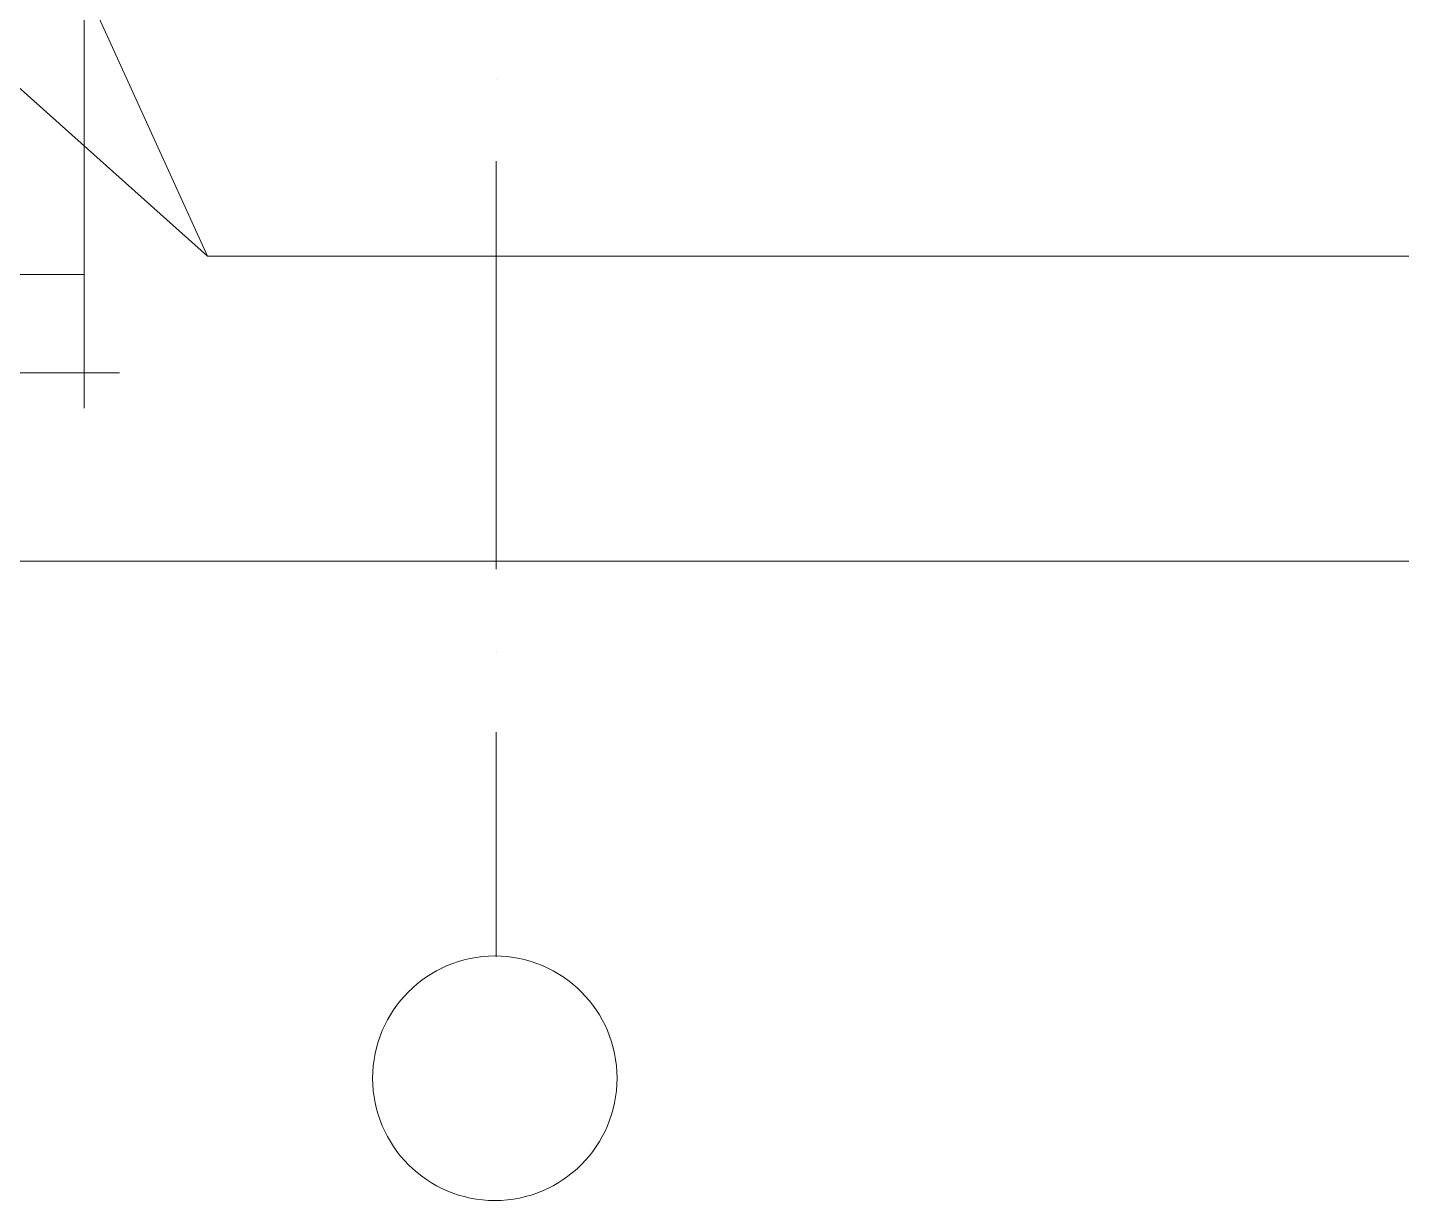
# Model space of a CAD drawing. Header units: millimetres. Extents: x -356862 to 418287, y 0 to 839748.
# Drawn here: x 328052 to 331420, y 772769 to 775643 of the extents above; entities that cross this region are included whole.
import ezdxf

# ---------------------------------------------------------------- set-up
doc = ezdxf.new("R2010")
doc.units = ezdxf.units.MM
doc.layers.add('PDF _Геометрия', color=7, linetype='Continuous', true_color=0xbababa)

msp = doc.modelspace()

# ---------------------------------------------------------------- linework, layer by layer
at = {"layer": 'PDF _Геометрия', "color": 251, "lineweight": 20, "true_color": 0x545454}
for points in [[(327316.2647, 777665.103), (327326.8493, 777641.8167), (328493.2808, 775082.4417)], [(325641.7687, 777271.353), (325641.7687, 777248.0667), (325641.7687, 774335.1635), (325734.9138, 774335.1635), (331492.9784, 774335.1635)], [(326268.3816, 777072.3611), (326287.434, 777055.4256), (328493.2808, 775082.4417), (328584.309, 775082.4417), (332665.7606, 775082.4417)]]:
    msp.add_lwpolyline(points, dxfattribs=at)
at = {"layer": 'PDF _Геометрия', "color": 7, "lineweight": 5}
for points in [[(328190.559, 777400.4861), (328190.559, 777313.6917), (328190.559, 776128.2078), (328046.6074, 776092.2199), (328334.5106, 776020.2441), (328190.559, 775984.2562), (328190.559, 774796.6554), (328190.559, 774709.8611)], [(324750.5388, 775037.9861), (328190.559, 775037.9861)], [(328277.3534, 774796.6554), (328190.559, 774796.6554), (321958.3009, 774796.6554), (321922.313, 774942.724), (321850.3372, 774652.7038), (321814.3493, 774796.6554), (315582.0913, 774796.6554), (315495.2969, 774796.6554)]]:
    msp.add_lwpolyline(points, dxfattribs=at)
at = {"layer": 'PDF _Геометрия', "color": 7, "lineweight": 9}
for points in [[(329200.3372, 775516.4135), (329200.3372, 775516.4135)], [(329200.3372, 774316.1111), (329200.3372, 775315.3046)], [(329200.3372, 774115.0022), (329200.3372, 774115.0022)], [(329200.3372, 773365.607), (329200.3372, 773916.0103)]]:
    msp.add_lwpolyline(points, dxfattribs=at)
at = {"layer": 'PDF _Геометрия', "color": 7, "lineweight": 20}
msp.add_circle((329197.5495, 773068.4554), 299.5464, dxfattribs=at)

doc.saveas('drawing.dxf')
